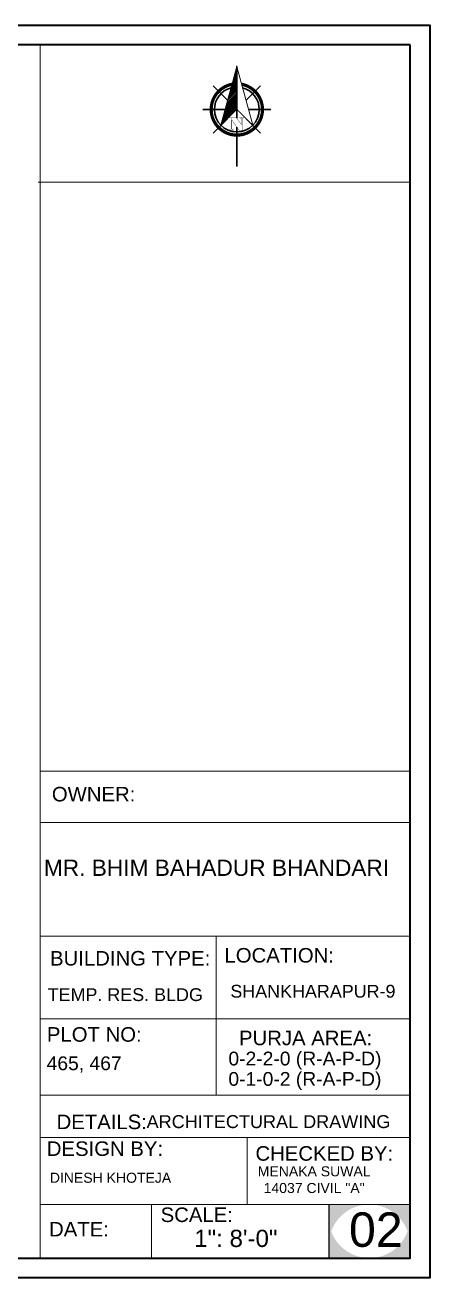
# Model space of a CAD drawing. Header units: inches. Extents: x 54699 to 80583, y -8431 to -3547.
# Drawn here: x 74932 to 75174, y -8431 to -7681 of the extents above; entities that cross this region are included whole.
import ezdxf

# ---------------------------------------------------------------- set-up
doc = ezdxf.new("R2010")
doc.units = ezdxf.units.IN
doc.header["$LTSCALE"] = 0.5
doc.header["$MEASUREMENT"] = 0
for name, color, linetype, lineweight in [('Dimention', 5, 'Continuous', 20), ('Siteplan', 7, 'Continuous', 30), ('TEXT', 220, 'Continuous', 9)]:
    doc.layers.add(name, color=color, linetype=linetype, lineweight=lineweight)
doc.layers.add('Normal Wall', color=7, linetype='Continuous', lineweight=35, true_color=0xffaf89)
doc.layers.add('Rear Wall', color=7, linetype='Continuous', lineweight=20, true_color=0xd4e480)
doc.layers.add('REBARS', color=5, linetype='Continuous')
doc.styles.get("Standard").update_dxf_attribs({"font": 'arial.ttf'})
doc.styles.add('SwissBT', font='swiss.ttf', dxfattribs={"height": 12})

# ---------------------------------------------------------------- blocks, each defined once
blk = doc.blocks.new('*X743')
at = {"color": 0}
for p, q in [((146.95, -410.95), (147.62, -410.29)), ((147.15, -410.22), (147.62, -409.76)), ((147.35, -409.49), (147.62, -409.23)), ((147.55, -408.76), (147.62, -408.7)), ((145.56, -416.06), (147.62, -414)), ((145.76, -415.33), (147.62, -413.47)), ((145.96, -414.6), (147.62, -412.94)), ((146.16, -413.87), (147.62, -412.41)), ((146.36, -413.14), (147.62, -411.88)), ((146.55, -412.41), (147.62, -411.35)), ((146.75, -411.68), (147.62, -410.82)), ((143.96, -421.9), (147.62, -418.24)), ((144.16, -421.17), (147.62, -417.71)), ((144.36, -420.44), (147.62, -417.18)), ((144.56, -419.71), (147.62, -416.65)), ((144.76, -418.98), (147.62, -416.12)), ((144.96, -418.25), (147.62, -415.59)), ((145.16, -417.52), (147.62, -415.06)), ((145.36, -416.79), (147.62, -414.53)), ((142.76, -426.28), (147.62, -421.42)), ((142.96, -425.55), (147.62, -420.89)), ((143.16, -424.82), (147.62, -420.36)), ((143.36, -424.09), (147.62, -419.83)), ((143.56, -423.36), (147.62, -419.3)), ((143.76, -422.63), (147.62, -418.77))]:
    blk.add_line(p, q, dxfattribs=at)
blk = doc.blocks.new('NORTH_15')
for p, q in [((0, 3.66), (0, 10.62)), ((-2.87, 2.87), (-7.37, 7.37)), ((2.87, 2.87), (7.37, 7.37)), ((-13.37, 0), (2.72, 0)), ((5.49, 0), (17.83, 0)), ((-2.87, -2.87), (-7.37, -7.37)), ((0, -3.66), (0, -10.62)), ((2.87, -2.87), (7.37, -7.37))]:
    blk.add_line(p, q)
at = {"const_width": 1}
for points in [[(0, -8, 1), (0, 8, 0.359415), (-7.86, 1.52, 1)], [(-7.86, -1.52, 0.359415), (0, -8, 1)]]:
    blk.add_lwpolyline(points, format="xyb", dxfattribs=at)
for points, const_width in [([(4.96, -5.01), (-13.37, 0), (4.9, 5), (0, 0), (4.96, -5.01)], 0.3), ([(5.93, -1.55), (6, -1.55), (6.07, -1.54), (6.13, -1.53), (6.17, -1.52), (6.22, -1.51), (6.26, -1.49), (6.28, -1.47), (6.3, -1.45), (6.32, -1.42), (6.33, -1.39), (6.35, -1.34), (6.36, -1.29), (6.37, -1.23), (6.38, -1.16), (6.38, -1.08), (6.38, -1), (6.54, -1), (6.54, -2.34), (6.38, -2.34), (6.38, -2.3), (6.38, -2.23), (6.38, -2.16), (6.37, -2.09), (6.36, -2.04), (6.35, -1.99), (6.33, -1.95), (6.32, -1.91), (6.3, -1.88), (6.28, -1.86), (6.26, -1.83), (6.22, -1.81), (6.18, -1.8), (6.13, -1.78), (6.07, -1.77), (6.01, -1.76), (5.95, -1.76), (2.66, -1.76), (2.66, -2.34), (2.5, -2.34), (2.5, -0.16), (4.71, 1.44), (3.14, 1.44), (3.07, 1.44), (3, 1.43), (2.94, 1.42), (2.89, 1.41), (2.85, 1.4), (2.81, 1.38), (2.78, 1.36), (2.76, 1.34), (2.74, 1.31), (2.72, 1.27), (2.7, 1.22), (2.69, 1.17), (2.68, 1.11), (2.67, 1.04), (2.66, 0.97), (2.66, 0.89), (2.66, 0.87), (2.5, 0.87), (2.5, 2.21), (2.66, 2.21), (2.66, 2.17), (2.66, 2.09), (2.67, 2.03), (2.68, 1.97), (2.69, 1.91), (2.7, 1.86), (2.71, 1.82), (2.73, 1.78), (2.75, 1.76), (2.77, 1.74), (2.8, 1.72), (2.85, 1.7), (2.89, 1.68), (2.94, 1.67), (3, 1.66), (3.07, 1.66), (3.14, 1.66), (6.54, 1.66), (6.54, 0.75), (3.33, -1.55), (5.93, -1.55), (5.93, -1.55)], 0.1)]:
    blk.add_lwpolyline(points, dxfattribs=dict(const_width=const_width))
for start, end in [(90, 164.973), (270, 90), (195.027, 270)]:
    blk.add_arc((0, 0), 7, start, end)
at = {"rotation": 90}
blk.add_blockref('*X743', (-421.89, -147.62), dxfattribs=at)
blk = doc.blocks.new('A$C0BDB7EE9')
at = {"layer": 'Siteplan', "xscale": 2.999999999999779, "yscale": 2.999999999999779, "zscale": 2.999999999999779, "rotation": 247.8612575918487}
blk.add_blockref('NORTH_15', (20.2, 49.5), dxfattribs=at)
blk = doc.blocks.new('A$C327B4BBD')
at = {"layer": 'Dimention', "ltscale": 0.3, "xscale": 1.171875000000082, "yscale": 1.171875000000082, "zscale": 1.171875000000082, "rotation": 112.1387424081494}
blk.add_blockref('A$C0BDB7EE9', (16.1, 0), dxfattribs=at)

msp = doc.modelspace()

# ---------------------------------------------------------------- hatches: boundary and pattern name
msp.add_hatch(color=0).paths.add_polyline_path([(75162.52, -8387.36), (75138.21, -8387.36, -0.414214), (75162.52, -8411.67)])
at = {"layer": 'TEXT'}
for points in [[(75138.21, -8387.36), (75113.9, -8387.36), (75113.9, -8411.67, -0.414214)], [(75138.21, -8387.36), (75113.9, -8387.36), (75113.9, -8411.67, -0.414214)], [(75162.52, -8387.36), (75138.21, -8387.36, -0.414214), (75162.52, -8411.67)], [(75113.9, -8395.18), (75113.9, -8419.49), (75138.21, -8419.49, -0.414214)], [(75113.9, -8395.18), (75113.9, -8419.49), (75138.21, -8419.49, -0.414214)], [(75162.52, -8395.18, -0.414214), (75138.21, -8419.49), (75162.52, -8419.49)], [(75162.52, -8395.18, -0.414214), (75138.21, -8419.49), (75162.52, -8419.49)]]:
    msp.add_hatch(color=0, dxfattribs=at).paths.add_polyline_path(points)

# ---------------------------------------------------------------- linework, layer by layer
at = {"color": 0}
msp.add_line((75113.9, -8387.36), (75113.9, -8419.49), dxfattribs=at)
msp.add_line((75113.9, -8387.36), (75113.9, -8419.49), dxfattribs=at)
at = {"layer": 'Normal Wall'}
for points in [[(74116.42, -7680.87), (75174.43, -7680.87), (75174.43, -8431.39), (74116.42, -8431.39)], [(74116.42, -7680.87), (75174.43, -7680.87), (75174.43, -8431.39), (74116.42, -8431.39)], [(75162.52, -7692.77), (74140.24, -7692.77), (74140.24, -8419.49), (75162.52, -8419.49)], [(75162.52, -7692.77), (74140.24, -7692.77), (74140.24, -8419.49), (75162.52, -8419.49)]]:
    msp.add_lwpolyline(points, close=True, dxfattribs=at)
at = {"layer": 'Rear Wall'}
for p, q in [((74941.1, -8137.04), (74941.1, -7692.77)), ((74939.92, -7775.07), (75162.52, -7775.07)), ((74941.1, -8127.78), (75162.52, -8127.78)), ((74941.1, -8127.78), (75162.52, -8127.78)), ((74941.1, -8127.78), (75162.52, -8127.78)), ((74941.1, -8127.78), (75162.52, -8127.78)), ((74941.1, -8158.59), (75162.52, -8158.59)), ((74941.1, -8158.59), (75162.52, -8158.59)), ((74941.1, -8226.64), (75162.52, -8226.64)), ((74941.1, -8226.64), (75162.52, -8226.64)), ((75046.37, -8226.64), (75046.37, -8312.54)), ((75046.37, -8226.64), (75046.37, -8321.81)), ((74941.1, -8276.13), (75162.52, -8276.13)), ((74941.1, -8276.13), (75162.52, -8276.13)), ((74941.1, -8321.81), (75162.52, -8321.81)), ((74941.1, -8347.24), (75162.52, -8347.24)), ((74941.1, -8347.24), (75162.52, -8347.24)), ((75064.95, -8387.36), (75064.95, -8347.24)), ((75064.95, -8387.36), (75064.95, -8347.24)), ((74941.1, -8387.36), (75162.52, -8387.36)), ((74941.1, -8387.36), (75162.52, -8387.36)), ((75007.84, -8387.36), (75007.84, -8419.49)), ((75007.84, -8387.36), (75007.84, -8419.49))]:
    msp.add_line(p, q, dxfattribs=at)
msp.add_lwpolyline([(74941.1, -8127.78), (75162.52, -8127.78), (75162.52, -8419.49), (74941.1, -8419.49)], close=True, dxfattribs=at)
msp.add_lwpolyline([(74941.1, -8127.78), (75162.52, -8127.78), (75162.52, -8419.49), (74941.1, -8419.49)], close=True, dxfattribs=at)

# ---------------------------------------------------------------- block references
at = {"layer": 'REBARS', "xscale": 0.5459999999999999, "yscale": 0.5459999999999999, "zscale": 0.5459999999999999, "rotation": 270}
msp.add_blockref('A$C327B4BBD', (75058.79, -7756.85), dxfattribs=at)

# ---------------------------------------------------------------- texts
at = {"color": 0}
for s, p in [('OWNER:', (74948.1, -8145.93)), ('LOCATION:', (75051.44, -8242.47))]:
    msp.add_text(s, height=8.704, dxfattribs=at).set_placement(p)
at = {"layer": 'TEXT', "color": 0}
for s, height, p in [('OWNER:', 8.704, (74948.1, -8145.93)), ('LOCATION:', 8.704, (75051.44, -8242.47)), ('CHECKED BY:', 8.7044, (75070, -8361.16)), ('CHECKED BY:', 8.7044, (75070, -8361.16)), ('SCALE:', 8.704, (75013.23, -8397.9)), ('SCALE:', 8.704, (75013.23, -8397.9))]:
    msp.add_text(s, height=height, dxfattribs=at).set_placement(p)
at = {"layer": 'TEXT', "color": 0, "linetype": 'ByBlock', "style": 'SwissBT'}
for s, insert, char_height, width, attachment_point in [('MR. BHIM BAHADUR BHANDARI', (75046.65, -8180.83), 9.72, 229.4325, 2), ('ARCHITECTURAL DRAWING', (75004.82, -8333.89), 7.7396, 268.5322, 1), ('DINESH KHOTEJA', (74946.89, -8368.38), 6, 201.5276, 1), ('MENAKA SUWAL\\P14037 CIVIL "A"', (75105.12, -8364.51), 6, 88.5492, 2)]:
    msp.add_mtext(s, dxfattribs=dict(at, insert=insert, char_height=char_height, width=width, attachment_point=attachment_point))
at = {"layer": 'TEXT', "color": 0, "attachment_point": 1}
for s, insert, char_height, width in [('BUILDING TYPE:', (74947.02, -8235.55), 8.7044, 148.5551), ('BUILDING TYPE:', (74947.02, -8235.55), 8.7044, 148.5551), ('PLOT NO: ', (74945.12, -8281.16), 8.704, 138.0271), ('PLOT NO: ', (74945.12, -8281.16), 8.704, 138.0271), ('PURJA AREA:', (75060.13, -8283.27), 8.7044, 197.5821), ('PURJA AREA:', (75060.13, -8283.27), 8.7044, 197.5821), ('DETAILS: ', (74950.93, -8333.55), 8.704, 138.0271), ('DESIGN BY:', (74945.08, -8349.6), 8.704, 138.0271), ('DESIGN BY:', (74945.08, -8349.6), 8.704, 138.0271), ('DATE:', (74946.43, -8397.83), 8.704, 34.8177)]:
    msp.add_mtext(s, dxfattribs=dict(at, insert=insert, char_height=char_height, width=width))
at = {"layer": 'TEXT', "color": 0, "linetype": 'ByBlock', "insert": (75054.97, -8255.82), "char_height": 7.6711, "attachment_point": 1}
msp.add_mtext_dynamic_manual_height_columns('SHANKHARAPUR-9', width=381.0351, gutter_width=1.53, heights=[0], dxfattribs=at)
at = {"layer": 'TEXT', "color": 0, "linetype": 'ByBlock', "insert": (74945.6, -8257.85), "char_height": 7.6711, "width": 381.0351, "attachment_point": 1}
msp.add_mtext('TEMP. RES. BLDG', dxfattribs=at)
at = {"layer": 'TEXT', "color": 0, "style": 'SwissBT'}
for s, insert, char_height, width, attachment_point in [('465, 467', (74944.96, -8298.67), 8.256, 163.2142, 1), ('0-2-2-0 (R-A-P-D)', (75099.59, -8295.84), 8.2555, 163.2142, 2), ('0-1-0-2 (R-A-P-D)', (75099.59, -8308.04), 8.2555, 163.2142, 2), ('02', (75126, -8392.13), 20.639, 20.1585, 1)]:
    msp.add_mtext(s, dxfattribs=dict(at, insert=insert, char_height=char_height, width=width, attachment_point=attachment_point))
at = {"layer": 'TEXT', "color": 0, "ltscale": 0.5, "insert": (75033.31, -8402.54), "char_height": 10.319, "width": 127.5344, "attachment_point": 1, "style": 'SwissBT'}
msp.add_mtext('1": 8\'-0"', dxfattribs=at)
msp.add_mtext('1": 8\'-0"', dxfattribs=at)

doc.saveas('drawing.dxf')
